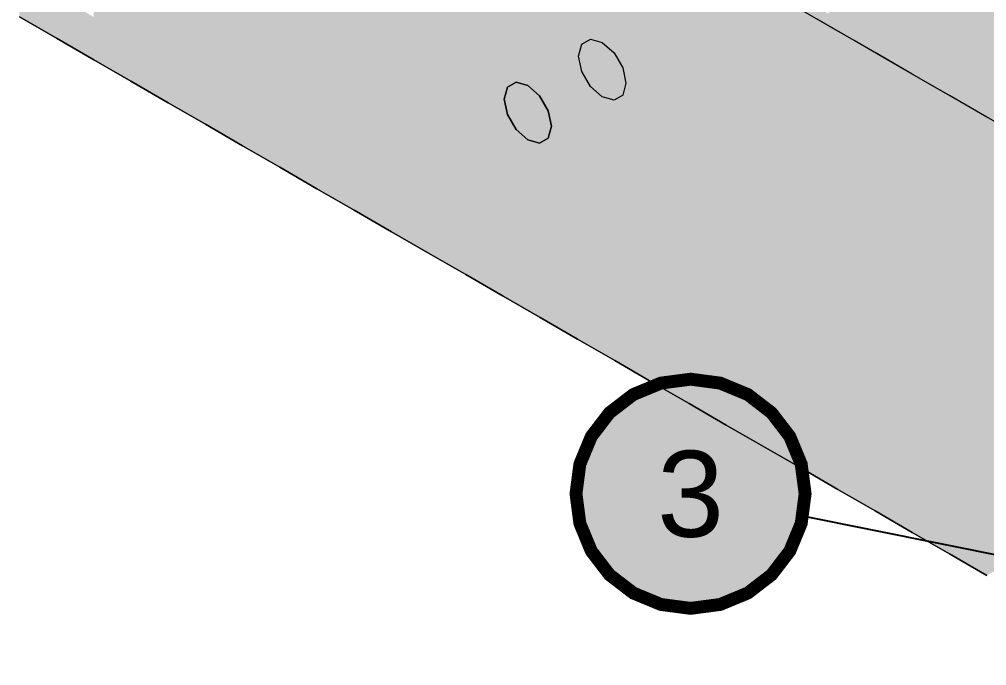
# Model space of a CAD drawing. Header units: metres. Extents: x 0 to 8.41, y 0 to 5.94.
# Drawn here: x 1.8398 to 2.1775, y 2.173 to 2.3986 of the extents above; entities that cross this region are included whole.
import ezdxf
from ezdxf.enums import TextEntityAlignment as Align

# ---------------------------------------------------------------- set-up
doc = ezdxf.new("R2010")
doc.units = ezdxf.units.M
doc.header["$LTSCALE"] = 0.25
doc.layers.add('ISO-3D', color=7, linetype='CONTINUOUS', lineweight=13)
doc.layers.add('ISO-3D-ARISTAS', color=250, linetype='CONTINUOUS', lineweight=13)
doc.layers.add('LLAMADAS-NUM', color=30, linetype='CONTINUOUS', lineweight=25, true_color=0xc05014)
doc.styles.get("Standard").update_dxf_attribs({"font": 'arial.ttf'})

msp = doc.modelspace()

# ---------------------------------------------------------------- linework, layer by layer
at = {"layer": 'ISO-3D', "true_color": 0x825336}
for points in [[(1.8831, 2.43998), (1.88722, 2.44364), (1.96585, 2.3922), (1.96997, 2.39586)], [(1.89134, 2.42824), (1.88722, 2.42459), (1.9741, 2.38047), (1.96997, 2.37681)], [(1.96585, 2.3922), (1.96997, 2.39586), (2.0486, 2.34442), (2.05273, 2.34808)], [(1.9741, 2.38047), (1.96997, 2.37681), (2.05685, 2.33269), (2.05273, 2.32903)], [(2.0486, 2.34442), (2.05273, 2.34808), (2.13136, 2.29665), (2.13548, 2.3003)], [(2.05685, 2.33269), (2.05273, 2.32903), (2.13961, 2.28491), (2.13548, 2.28125)], [(2.13136, 2.29665), (2.13548, 2.3003), (2.21411, 2.24887), (2.21823, 2.25253)], [(2.13961, 2.28491), (2.13548, 2.28125), (2.22236, 2.23713), (2.21823, 2.23348)]]:
    msp.add_solid(points, dxfattribs=at)
at = {"layer": 'ISO-3D', "true_color": 0x724830}
for points in [[(1.88722, 2.44364), (1.89134, 2.44474), (1.96997, 2.39586), (1.9741, 2.39696)], [(1.88722, 2.42459), (1.8831, 2.42348), (1.96997, 2.37681), (1.96585, 2.3757)], [(1.96997, 2.39586), (1.9741, 2.39696), (2.05273, 2.34808), (2.05685, 2.34919)], [(1.96997, 2.37681), (1.96585, 2.3757), (2.05273, 2.32903), (2.0486, 2.32793)], [(2.05273, 2.34808), (2.05685, 2.34919), (2.13548, 2.3003), (2.13961, 2.30141)], [(2.05273, 2.32903), (2.0486, 2.32793), (2.13548, 2.28125), (2.13136, 2.28015)], [(2.13548, 2.3003), (2.13961, 2.30141), (2.21823, 2.25253), (2.22236, 2.25363)], [(2.13548, 2.28125), (2.13136, 2.28015), (2.21823, 2.23348), (2.21411, 2.23237)]]:
    msp.add_solid(points, dxfattribs=at)
at = {"layer": 'ISO-3D', "true_color": 0x503321}
for points in [[(1.89134, 2.44474), (1.89436, 2.443), (1.9741, 2.39696), (1.97712, 2.39522)], [(1.9741, 2.39696), (1.97712, 2.39522), (2.05685, 2.34919), (2.05987, 2.34744)], [(2.05685, 2.34919), (2.05987, 2.34744), (2.13961, 2.30141), (2.14262, 2.29966)], [(2.13961, 2.30141), (2.14262, 2.29966), (2.22236, 2.25363), (2.22538, 2.25189)]]:
    msp.add_solid(points, dxfattribs=at)
at = {"layer": 'ISO-3D', "true_color": 0x633f29}
for points in [[(1.89436, 2.443), (1.89547, 2.43887), (1.97712, 2.39522), (1.97822, 2.3911)], [(1.88008, 2.42522), (1.87897, 2.42935), (1.96283, 2.37745), (1.96173, 2.38157)], [(1.97712, 2.39522), (1.97822, 2.3911), (2.05987, 2.34744), (2.06098, 2.34332)], [(1.96283, 2.37745), (1.96173, 2.38157), (2.04558, 2.32967), (2.04448, 2.33379)], [(2.05987, 2.34744), (2.06098, 2.34332), (2.14262, 2.29966), (2.14373, 2.29554)], [(2.04558, 2.32967), (2.04448, 2.33379), (2.12834, 2.28189), (2.12723, 2.28602)], [(2.14262, 2.29966), (2.14373, 2.29554), (2.22538, 2.25189), (2.22648, 2.24776)], [(2.12834, 2.28189), (2.12723, 2.28602), (2.21109, 2.23411), (2.20999, 2.23824)]]:
    msp.add_solid(points, dxfattribs=at)
at = {"layer": 'ISO-3D', "true_color": 0x855538}
for points in [[(1.88008, 2.43475), (1.8831, 2.43998), (1.96283, 2.38697), (1.96585, 2.3922)], [(1.89436, 2.43347), (1.89134, 2.42824), (1.97712, 2.3857), (1.9741, 2.38047)], [(1.96283, 2.38697), (1.96585, 2.3922), (2.04558, 2.33919), (2.0486, 2.34442)], [(1.97712, 2.3857), (1.9741, 2.38047), (2.05987, 2.33792), (2.05685, 2.33269)], [(2.04558, 2.33919), (2.0486, 2.34442), (2.12834, 2.29142), (2.13136, 2.29665)], [(2.05987, 2.33792), (2.05685, 2.33269), (2.14262, 2.29014), (2.13961, 2.28491)], [(2.12834, 2.29142), (2.13136, 2.29665), (2.21109, 2.24364), (2.21411, 2.24887)], [(2.14262, 2.29014), (2.13961, 2.28491), (2.22538, 2.24236), (2.22236, 2.23713)]]:
    msp.add_solid(points, dxfattribs=at)
at = {"layer": 'ISO-3D', "true_color": 0x7a4d33}
for points in [[(1.89547, 2.43887), (1.89436, 2.43347), (1.97822, 2.3911), (1.97712, 2.3857)], [(1.87897, 2.42935), (1.88008, 2.43475), (1.96173, 2.38157), (1.96283, 2.38697)], [(1.97822, 2.3911), (1.97712, 2.3857), (2.06098, 2.34332), (2.05987, 2.33792)], [(1.96173, 2.38157), (1.96283, 2.38697), (2.04448, 2.33379), (2.04558, 2.33919)], [(2.06098, 2.34332), (2.05987, 2.33792), (2.14373, 2.29554), (2.14262, 2.29014)], [(2.04448, 2.33379), (2.04558, 2.33919), (2.12723, 2.28602), (2.12834, 2.29142)], [(2.14373, 2.29554), (2.14262, 2.29014), (2.22648, 2.24776), (2.22538, 2.24236)], [(2.12723, 2.28602), (2.12834, 2.29142), (2.20999, 2.23824), (2.21109, 2.24364)]]:
    msp.add_solid(points, dxfattribs=at)
at = {"layer": 'ISO-3D', "true_color": 0x583825}
for points in [[(1.8831, 2.42348), (1.88008, 2.42522), (1.96585, 2.3757), (1.96283, 2.37745)], [(2.03505, 2.38581), (2.03615, 2.38994), (2.00907, 2.37081), (2.01017, 2.37494)], [(1.96585, 2.3757), (1.96283, 2.37745), (2.0486, 2.32793), (2.04558, 2.32967)], [(2.05155, 2.37629), (2.05044, 2.37216), (2.02557, 2.36129), (2.02446, 2.35716)], [(2.0486, 2.32793), (2.04558, 2.32967), (2.13136, 2.28015), (2.12834, 2.28189)], [(2.13136, 2.28015), (2.12834, 2.28189), (2.21411, 2.23237), (2.21109, 2.23411)]]:
    msp.add_solid(points, dxfattribs=at)
at = {"layer": 'ISO-3D', "true_color": 0xafa288}
for points in [[(1.87875, 2.40557), (1.89174, 2.39807), (1.87875, 2.41986), (1.89174, 2.41236)], [(1.90473, 2.40486), (1.91772, 2.39736), (1.90473, 2.41914), (1.91772, 2.41164)], [(1.93071, 2.40414), (1.9437, 2.39664), (1.93071, 2.41843), (1.9437, 2.41093)], [(1.95669, 2.40343), (1.96969, 2.39593), (1.95669, 2.41771), (1.96969, 2.41021)], [(1.98268, 2.40271), (1.99567, 2.39521), (1.98268, 2.417), (1.99567, 2.4095)], [(2.00866, 2.402), (2.02165, 2.3945), (2.00866, 2.417), (2.02165, 2.4095)], [(2.03464, 2.402), (2.04763, 2.3945), (2.03464, 2.417), (2.04763, 2.4095)], [(2.06062, 2.402), (2.07361, 2.3945), (2.06062, 2.417), (2.07361, 2.4095)], [(2.0866, 2.402), (2.09959, 2.3945), (2.0866, 2.417), (2.09959, 2.4095)], [(1.83978, 2.3995), (1.85277, 2.392), (1.83978, 2.41379), (1.85277, 2.40629)], [(1.86576, 2.39879), (1.87875, 2.39129), (1.86576, 2.41307), (1.87875, 2.40557)], [(1.89174, 2.39807), (1.90473, 2.39057), (1.89174, 2.41236), (1.90473, 2.40486)], [(1.91772, 2.39736), (1.93071, 2.38986), (1.91772, 2.41164), (1.93071, 2.40414)], [(1.9437, 2.39664), (1.95669, 2.38914), (1.9437, 2.41093), (1.95669, 2.40343)], [(1.96969, 2.39593), (1.98268, 2.38843), (1.96969, 2.41021), (1.98268, 2.40271)], [(1.99567, 2.39521), (2.00866, 2.38771), (1.99567, 2.4095), (2.00866, 2.402)], [(2.02165, 2.3945), (2.03464, 2.387), (2.02165, 2.4095), (2.03464, 2.402)], [(2.04763, 2.3945), (2.06062, 2.387), (2.04763, 2.4095), (2.06062, 2.402)], [(2.07361, 2.3945), (2.0866, 2.387), (2.07361, 2.4095), (2.0866, 2.402)], [(2.09959, 2.3945), (2.11258, 2.387), (2.09959, 2.4095), (2.11258, 2.402)], [(1.85277, 2.392), (1.86576, 2.3845), (1.85277, 2.40629), (1.86576, 2.39879)], [(1.87875, 2.39129), (1.89174, 2.38379), (1.87875, 2.40557), (1.89174, 2.39807)], [(1.90473, 2.39057), (1.91772, 2.38307), (1.90473, 2.40486), (1.91772, 2.39736)], [(1.93071, 2.38986), (1.9437, 2.38236), (1.93071, 2.40414), (1.9437, 2.39664)], [(1.95669, 2.38914), (1.96969, 2.38164), (1.95669, 2.40343), (1.96969, 2.39593)], [(1.98268, 2.38843), (1.99567, 2.38093), (1.98268, 2.40271), (1.99567, 2.39521)], [(2.00866, 2.38771), (2.02165, 2.38021), (2.00866, 2.402), (2.02165, 2.3945)], [(2.03464, 2.387), (2.04763, 2.3795), (2.03464, 2.402), (2.04763, 2.3945)], [(2.06062, 2.387), (2.07361, 2.3795), (2.06062, 2.402), (2.07361, 2.3945)], [(2.0866, 2.387), (2.09959, 2.3795), (2.0866, 2.402), (2.09959, 2.3945)], [(2.11258, 2.387), (2.12557, 2.3795), (2.11258, 2.402), (2.12557, 2.3945)], [(1.86576, 2.3845), (1.87875, 2.377), (1.86576, 2.39879), (1.87875, 2.39129)], [(1.89174, 2.38379), (1.90473, 2.37629), (1.89174, 2.39807), (1.90473, 2.39057)], [(1.91772, 2.38307), (1.93071, 2.37557), (1.91772, 2.39736), (1.93071, 2.38986)], [(1.9437, 2.38236), (1.95669, 2.37486), (1.9437, 2.39664), (1.95669, 2.38914)], [(1.96969, 2.38164), (1.98268, 2.37414), (1.96969, 2.39593), (1.98268, 2.38843)], [(1.99567, 2.38093), (2.00866, 2.37343), (1.99567, 2.39521), (2.00866, 2.38771)], [(2.02165, 2.38021), (2.03464, 2.37271), (2.02165, 2.3945), (2.03464, 2.387)], [(2.04763, 2.3795), (2.06062, 2.372), (2.04763, 2.3945), (2.06062, 2.387)], [(2.07361, 2.3795), (2.0866, 2.372), (2.07361, 2.3945), (2.0866, 2.387)], [(2.09959, 2.3795), (2.11258, 2.372), (2.09959, 2.3945), (2.11258, 2.387)], [(2.12557, 2.3795), (2.13856, 2.372), (2.12557, 2.3945), (2.13856, 2.387)], [(1.87875, 2.377), (1.89174, 2.3695), (1.87875, 2.39129), (1.89174, 2.38379)], [(1.90473, 2.37629), (1.91772, 2.36879), (1.90473, 2.39057), (1.91772, 2.38307)], [(1.93071, 2.37557), (1.9437, 2.36807), (1.93071, 2.38986), (1.9437, 2.38236)], [(1.95669, 2.37486), (1.96969, 2.36736), (1.95669, 2.38914), (1.96969, 2.38164)], [(1.98268, 2.37414), (1.99567, 2.36664), (1.98268, 2.38843), (1.99567, 2.38093)], [(2.00866, 2.37343), (2.02165, 2.36593), (2.00866, 2.38771), (2.02165, 2.38021)], [(2.03464, 2.37271), (2.04763, 2.36521), (2.03464, 2.387), (2.04763, 2.3795)], [(2.06062, 2.372), (2.07361, 2.3645), (2.06062, 2.387), (2.07361, 2.3795)], [(2.0866, 2.372), (2.09959, 2.3645), (2.0866, 2.387), (2.09959, 2.3795)], [(2.11258, 2.372), (2.12557, 2.3645), (2.11258, 2.387), (2.12557, 2.3795)], [(2.13856, 2.372), (2.15155, 2.3645), (2.13856, 2.387), (2.15155, 2.3795)], [(1.89174, 2.3695), (1.90473, 2.362), (1.89174, 2.38379), (1.90473, 2.37629)], [(1.91772, 2.36879), (1.93071, 2.36129), (1.91772, 2.38307), (1.93071, 2.37557)], [(1.9437, 2.36807), (1.95669, 2.36057), (1.9437, 2.38236), (1.95669, 2.37486)], [(1.96969, 2.36736), (1.98268, 2.35986), (1.96969, 2.38164), (1.98268, 2.37414)], [(1.99567, 2.36664), (2.00866, 2.35914), (1.99567, 2.38093), (2.00866, 2.37343)], [(2.02165, 2.36593), (2.03464, 2.35843), (2.02165, 2.38021), (2.03464, 2.37271)], [(2.04763, 2.36521), (2.06062, 2.35771), (2.04763, 2.3795), (2.06062, 2.372)], [(2.07361, 2.3645), (2.0866, 2.357), (2.07361, 2.3795), (2.0866, 2.372)], [(2.09959, 2.3645), (2.11258, 2.357), (2.09959, 2.3795), (2.11258, 2.372)], [(2.12557, 2.3645), (2.13856, 2.357), (2.12557, 2.3795), (2.13856, 2.372)], [(2.15155, 2.3645), (2.16454, 2.357), (2.15155, 2.3795), (2.16454, 2.372)], [(1.90473, 2.362), (1.91772, 2.3545), (1.90473, 2.37629), (1.91772, 2.36879)], [(1.93071, 2.36129), (1.9437, 2.35379), (1.93071, 2.37557), (1.9437, 2.36807)], [(1.95669, 2.36057), (1.96969, 2.35307), (1.95669, 2.37486), (1.96969, 2.36736)], [(1.98268, 2.35986), (1.99567, 2.35236), (1.98268, 2.37414), (1.99567, 2.36664)], [(2.00866, 2.35914), (2.02165, 2.35164), (2.00866, 2.37343), (2.02165, 2.36593)], [(2.03464, 2.35843), (2.04763, 2.35093), (2.03464, 2.37271), (2.04763, 2.36521)], [(2.06062, 2.35771), (2.07361, 2.35021), (2.06062, 2.372), (2.07361, 2.3645)], [(2.0866, 2.357), (2.09959, 2.3495), (2.0866, 2.372), (2.09959, 2.3645)], [(2.11258, 2.357), (2.12557, 2.3495), (2.11258, 2.372), (2.12557, 2.3645)], [(2.13856, 2.357), (2.15155, 2.3495), (2.13856, 2.372), (2.15155, 2.3645)], [(2.16454, 2.357), (2.17753, 2.3495), (2.16454, 2.372), (2.17753, 2.3645)], [(1.91772, 2.3545), (1.93071, 2.347), (1.91772, 2.36879), (1.93071, 2.36129)], [(1.9437, 2.35379), (1.95669, 2.34629), (1.9437, 2.36807), (1.95669, 2.36057)], [(1.96969, 2.35307), (1.98268, 2.34557), (1.96969, 2.36736), (1.98268, 2.35986)], [(1.99567, 2.35236), (2.00866, 2.34486), (1.99567, 2.36664), (2.00866, 2.35914)], [(2.02165, 2.35164), (2.03464, 2.34414), (2.02165, 2.36593), (2.03464, 2.35843)], [(2.04763, 2.35093), (2.06062, 2.34343), (2.04763, 2.36521), (2.06062, 2.35771)], [(2.07361, 2.35021), (2.0866, 2.34271), (2.07361, 2.3645), (2.0866, 2.357)], [(2.09959, 2.3495), (2.11258, 2.342), (2.09959, 2.3645), (2.11258, 2.357)], [(2.12557, 2.3495), (2.13856, 2.342), (2.12557, 2.3645), (2.13856, 2.357)], [(2.15155, 2.3495), (2.16454, 2.342), (2.15155, 2.3645), (2.16454, 2.357)], [(1.93071, 2.347), (1.9437, 2.3395), (1.93071, 2.36129), (1.9437, 2.35379)], [(1.95669, 2.34629), (1.96969, 2.33879), (1.95669, 2.36057), (1.96969, 2.35307)], [(1.98268, 2.34557), (1.99567, 2.33807), (1.98268, 2.35986), (1.99567, 2.35236)], [(2.00866, 2.34486), (2.02165, 2.33736), (2.00866, 2.35914), (2.02165, 2.35164)], [(2.03464, 2.34414), (2.04763, 2.33664), (2.03464, 2.35843), (2.04763, 2.35093)], [(2.06062, 2.34343), (2.07361, 2.33593), (2.06062, 2.35771), (2.07361, 2.35021)], [(2.0866, 2.34271), (2.09959, 2.33521), (2.0866, 2.357), (2.09959, 2.3495)], [(2.11258, 2.342), (2.12557, 2.3345), (2.11258, 2.357), (2.12557, 2.3495)], [(2.13856, 2.342), (2.15155, 2.3345), (2.13856, 2.357), (2.15155, 2.3495)], [(2.16454, 2.342), (2.17753, 2.3345), (2.16454, 2.357), (2.17753, 2.3495)], [(1.9437, 2.3395), (1.95669, 2.332), (1.9437, 2.35379), (1.95669, 2.34629)], [(1.96969, 2.33879), (1.98268, 2.33129), (1.96969, 2.35307), (1.98268, 2.34557)], [(1.99567, 2.33807), (2.00866, 2.33057), (1.99567, 2.35236), (2.00866, 2.34486)], [(2.02165, 2.33736), (2.03464, 2.32986), (2.02165, 2.35164), (2.03464, 2.34414)], [(2.04763, 2.33664), (2.06062, 2.32914), (2.04763, 2.35093), (2.06062, 2.34343)], [(2.07361, 2.33593), (2.0866, 2.32843), (2.07361, 2.35021), (2.0866, 2.34271)], [(2.09959, 2.33521), (2.11258, 2.32771), (2.09959, 2.3495), (2.11258, 2.342)], [(2.12557, 2.3345), (2.13856, 2.327), (2.12557, 2.3495), (2.13856, 2.342)], [(2.15155, 2.3345), (2.16454, 2.327), (2.15155, 2.3495), (2.16454, 2.342)], [(1.95669, 2.332), (1.96969, 2.3245), (1.95669, 2.34629), (1.96969, 2.33879)], [(1.98268, 2.33129), (1.99567, 2.32379), (1.98268, 2.34557), (1.99567, 2.33807)], [(2.00866, 2.33057), (2.02165, 2.32307), (2.00866, 2.34486), (2.02165, 2.33736)], [(2.03464, 2.32986), (2.04763, 2.32236), (2.03464, 2.34414), (2.04763, 2.33664)], [(2.06062, 2.32914), (2.07361, 2.32164), (2.06062, 2.34343), (2.07361, 2.33593)], [(2.0866, 2.32843), (2.09959, 2.32093), (2.0866, 2.34271), (2.09959, 2.33521)], [(2.11258, 2.32771), (2.12557, 2.32021), (2.11258, 2.342), (2.12557, 2.3345)], [(2.13856, 2.327), (2.15155, 2.3195), (2.13856, 2.342), (2.15155, 2.3345)], [(2.16454, 2.327), (2.17753, 2.3195), (2.16454, 2.342), (2.17753, 2.3345)], [(1.96969, 2.3245), (1.98268, 2.317), (1.96969, 2.33879), (1.98268, 2.33129)], [(1.99567, 2.32379), (2.00866, 2.31629), (1.99567, 2.33807), (2.00866, 2.33057)], [(2.02165, 2.32307), (2.03464, 2.31557), (2.02165, 2.33736), (2.03464, 2.32986)], [(2.04763, 2.32236), (2.06062, 2.31486), (2.04763, 2.33664), (2.06062, 2.32914)], [(2.07361, 2.32164), (2.0866, 2.31414), (2.07361, 2.33593), (2.0866, 2.32843)], [(2.09959, 2.32093), (2.11258, 2.31343), (2.09959, 2.33521), (2.11258, 2.32771)], [(2.12557, 2.32021), (2.13856, 2.31271), (2.12557, 2.3345), (2.13856, 2.327)], [(2.15155, 2.3195), (2.16454, 2.312), (2.15155, 2.3345), (2.16454, 2.327)], [(1.98268, 2.317), (1.99567, 2.3095), (1.98268, 2.33129), (1.99567, 2.32379)], [(2.00866, 2.31629), (2.02165, 2.30879), (2.00866, 2.33057), (2.02165, 2.32307)], [(2.03464, 2.31557), (2.04763, 2.30807), (2.03464, 2.32986), (2.04763, 2.32236)], [(2.06062, 2.31486), (2.07361, 2.30736), (2.06062, 2.32914), (2.07361, 2.32164)], [(2.0866, 2.31414), (2.09959, 2.30664), (2.0866, 2.32843), (2.09959, 2.32093)], [(2.11258, 2.31343), (2.12557, 2.30593), (2.11258, 2.32771), (2.12557, 2.32021)], [(2.13856, 2.31271), (2.15155, 2.30521), (2.13856, 2.327), (2.15155, 2.3195)], [(2.16454, 2.312), (2.17753, 2.3045), (2.16454, 2.327), (2.17753, 2.3195)], [(1.99567, 2.3095), (2.00866, 2.302), (1.99567, 2.32379), (2.00866, 2.31629)], [(2.02165, 2.30879), (2.03464, 2.30129), (2.02165, 2.32307), (2.03464, 2.31557)], [(2.04763, 2.30807), (2.06062, 2.30057), (2.04763, 2.32236), (2.06062, 2.31486)], [(2.07361, 2.30736), (2.0866, 2.29986), (2.07361, 2.32164), (2.0866, 2.31414)], [(2.09959, 2.30664), (2.11258, 2.29914), (2.09959, 2.32093), (2.11258, 2.31343)], [(2.12557, 2.30593), (2.13856, 2.29843), (2.12557, 2.32021), (2.13856, 2.31271)], [(2.15155, 2.30521), (2.16454, 2.29771), (2.15155, 2.3195), (2.16454, 2.312)], [(2.00866, 2.302), (2.02165, 2.2945), (2.00866, 2.31629), (2.02165, 2.30879)], [(2.03464, 2.30129), (2.04763, 2.29379), (2.03464, 2.31557), (2.04763, 2.30807)], [(2.06062, 2.30057), (2.07361, 2.29307), (2.06062, 2.31486), (2.07361, 2.30736)], [(2.0866, 2.29986), (2.09959, 2.29236), (2.0866, 2.31414), (2.09959, 2.30664)], [(2.11258, 2.29914), (2.12557, 2.29164), (2.11258, 2.31343), (2.12557, 2.30593)], [(2.13856, 2.29843), (2.15155, 2.29093), (2.13856, 2.31271), (2.15155, 2.30521)], [(2.16454, 2.29771), (2.17753, 2.29021), (2.16454, 2.312), (2.17753, 2.3045)], [(2.02165, 2.2945), (2.03464, 2.287), (2.02165, 2.30879), (2.03464, 2.30129)], [(2.04763, 2.29379), (2.06062, 2.28629), (2.04763, 2.30807), (2.06062, 2.30057)], [(2.07361, 2.29307), (2.0866, 2.28557), (2.07361, 2.30736), (2.0866, 2.29986)], [(2.09959, 2.29236), (2.11258, 2.28486), (2.09959, 2.30664), (2.11258, 2.29914)], [(2.12557, 2.29164), (2.13856, 2.28414), (2.12557, 2.30593), (2.13856, 2.29843)], [(2.15155, 2.29093), (2.16454, 2.28343), (2.15155, 2.30521), (2.16454, 2.29771)], [(2.03464, 2.287), (2.04763, 2.2795), (2.03464, 2.30129), (2.04763, 2.29379)], [(2.06062, 2.28629), (2.07361, 2.27879), (2.06062, 2.30057), (2.07361, 2.29307)], [(2.0866, 2.28557), (2.09959, 2.27807), (2.0866, 2.29986), (2.09959, 2.29236)], [(2.11258, 2.28486), (2.12557, 2.27736), (2.11258, 2.29914), (2.12557, 2.29164)], [(2.13856, 2.28414), (2.15155, 2.27664), (2.13856, 2.29843), (2.15155, 2.29093)], [(2.16454, 2.28343), (2.17753, 2.27593), (2.16454, 2.29771), (2.17753, 2.29021)], [(2.04763, 2.2795), (2.06062, 2.272), (2.04763, 2.29379), (2.06062, 2.28629)], [(2.07361, 2.27879), (2.0866, 2.27129), (2.07361, 2.29307), (2.0866, 2.28557)], [(2.09959, 2.27807), (2.11258, 2.27057), (2.09959, 2.29236), (2.11258, 2.28486)], [(2.12557, 2.27736), (2.13856, 2.26986), (2.12557, 2.29164), (2.13856, 2.28414)], [(2.15155, 2.27664), (2.16454, 2.26914), (2.15155, 2.29093), (2.16454, 2.28343)], [(2.06062, 2.272), (2.07361, 2.2645), (2.06062, 2.28629), (2.07361, 2.27879)], [(2.0866, 2.27129), (2.09959, 2.26379), (2.0866, 2.28557), (2.09959, 2.27807)], [(2.11258, 2.27057), (2.12557, 2.26307), (2.11258, 2.28486), (2.12557, 2.27736)], [(2.13856, 2.26986), (2.15155, 2.26236), (2.13856, 2.28414), (2.15155, 2.27664)], [(2.16454, 2.26914), (2.17753, 2.26164), (2.16454, 2.28343), (2.17753, 2.27593)], [(2.07361, 2.2645), (2.0866, 2.257), (2.07361, 2.27879), (2.0866, 2.27129)], [(2.09959, 2.26379), (2.11258, 2.25629), (2.09959, 2.27807), (2.11258, 2.27057)], [(2.12557, 2.26307), (2.13856, 2.25557), (2.12557, 2.27736), (2.13856, 2.26986)], [(2.15155, 2.26236), (2.16454, 2.25486), (2.15155, 2.27664), (2.16454, 2.26914)], [(2.0866, 2.257), (2.09959, 2.2495), (2.0866, 2.27129), (2.09959, 2.26379)], [(2.11258, 2.25629), (2.12557, 2.24879), (2.11258, 2.27057), (2.12557, 2.26307)], [(2.13856, 2.25557), (2.15155, 2.24807), (2.13856, 2.26986), (2.15155, 2.26236)], [(2.16454, 2.25486), (2.17753, 2.24736), (2.16454, 2.26914), (2.17753, 2.26164)], [(2.09959, 2.2495), (2.11258, 2.242), (2.09959, 2.26379), (2.11258, 2.25629)], [(2.12557, 2.24879), (2.13856, 2.24129), (2.12557, 2.26307), (2.13856, 2.25557)], [(2.15155, 2.24807), (2.16454, 2.24057), (2.15155, 2.26236), (2.16454, 2.25486)], [(2.11258, 2.242), (2.12557, 2.2345), (2.11258, 2.25629), (2.12557, 2.24879)], [(2.13856, 2.24129), (2.15155, 2.23379), (2.13856, 2.25557), (2.15155, 2.24807)], [(2.16454, 2.24057), (2.17753, 2.23307), (2.16454, 2.25486), (2.17753, 2.24736)], [(2.12557, 2.2345), (2.13856, 2.227), (2.12557, 2.24879), (2.13856, 2.24129)], [(2.15155, 2.23379), (2.16454, 2.22629), (2.15155, 2.24807), (2.16454, 2.24057)], [(2.13856, 2.227), (2.15155, 2.2195), (2.13856, 2.24129), (2.15155, 2.23379)], [(2.16454, 2.22629), (2.17753, 2.21879), (2.16454, 2.24057), (2.17753, 2.23307)], [(2.15155, 2.2195), (2.16454, 2.212), (2.15155, 2.23379), (2.16454, 2.22629)], [(2.16454, 2.212), (2.17753, 2.2045), (2.16454, 2.22629), (2.17753, 2.21879)]]:
    msp.add_solid(points, dxfattribs=at)
at = {"layer": 'ISO-3D', "true_color": 0x9e9c96}
for points in [[(2.14376, 2.41333), (2.15662, 2.40591), (2.13105, 2.406), (2.14391, 2.39858)], [(2.16932, 2.41324), (2.18218, 2.40582), (2.15662, 2.40591), (2.16947, 2.39848)], [(1.85271, 2.40696), (1.8657, 2.39946), (1.83978, 2.3995), (1.85277, 2.392)], [(1.87863, 2.40693), (1.89162, 2.39943), (1.8657, 2.39946), (1.87869, 2.39196)], [(1.90454, 2.40689), (1.91753, 2.39939), (1.89162, 2.39943), (1.90461, 2.39193)], [(1.93046, 2.40685), (1.94345, 2.39935), (1.91753, 2.39939), (1.93052, 2.39189)], [(1.95638, 2.40682), (1.96937, 2.39932), (1.94345, 2.39935), (1.95644, 2.39185)], [(1.9823, 2.40678), (1.99529, 2.39928), (1.96937, 2.39932), (1.98236, 2.39182)], [(2.00821, 2.40674), (2.0212, 2.39924), (1.99529, 2.39928), (2.00828, 2.39178)], [(2.03413, 2.40671), (2.04712, 2.39921), (2.0212, 2.39924), (2.03419, 2.39174)], [(2.06005, 2.40667), (2.07304, 2.39917), (2.04712, 2.39921), (2.06011, 2.39171)], [(2.08597, 2.40663), (2.09896, 2.39913), (2.07304, 2.39917), (2.08603, 2.39167)], [(2.11188, 2.4066), (2.12487, 2.3991), (2.09896, 2.39913), (2.11195, 2.39163)], [(2.13105, 2.406), (2.14391, 2.39858), (2.11835, 2.39867), (2.13121, 2.39124)], [(2.1378, 2.40656), (2.15079, 2.39906), (2.12487, 2.3991), (2.13786, 2.3916)], [(2.15662, 2.40591), (2.16947, 2.39848), (2.14391, 2.39858), (2.15677, 2.39115)], [(2.16372, 2.40652), (2.17671, 2.39902), (2.15079, 2.39906), (2.16378, 2.39156)], [(2.18218, 2.40582), (2.19504, 2.39839), (2.16947, 2.39848), (2.18233, 2.39106)], [(2.18963, 2.40649), (2.20263, 2.39899), (2.17671, 2.39902), (2.1897, 2.39152)], [(1.8657, 2.39946), (1.87869, 2.39196), (1.85277, 2.392), (1.86576, 2.3845)], [(1.89162, 2.39943), (1.90461, 2.39193), (1.87869, 2.39196), (1.89168, 2.38446)], [(1.91753, 2.39939), (1.93052, 2.39189), (1.90461, 2.39193), (1.9176, 2.38443)], [(1.94345, 2.39935), (1.95644, 2.39185), (1.93052, 2.39189), (1.94351, 2.38439)], [(1.96937, 2.39932), (1.98236, 2.39182), (1.95644, 2.39185), (1.96943, 2.38435)], [(1.99529, 2.39928), (2.00828, 2.39178), (1.98236, 2.39182), (1.99535, 2.38432)], [(2.0212, 2.39924), (2.03419, 2.39174), (2.00828, 2.39178), (2.02127, 2.38428)], [(2.04712, 2.39921), (2.06011, 2.39171), (2.03419, 2.39174), (2.04718, 2.38424)], [(2.07304, 2.39917), (2.08603, 2.39167), (2.06011, 2.39171), (2.0731, 2.38421)], [(2.09896, 2.39913), (2.11195, 2.39163), (2.08603, 2.39167), (2.09902, 2.38417)], [(2.12487, 2.3991), (2.13786, 2.3916), (2.11195, 2.39163), (2.12494, 2.38413)], [(2.14391, 2.39858), (2.15677, 2.39115), (2.13121, 2.39124), (2.14407, 2.38382)], [(2.15079, 2.39906), (2.16378, 2.39156), (2.13786, 2.3916), (2.15085, 2.3841)], [(2.16947, 2.39848), (2.18233, 2.39106), (2.15677, 2.39115), (2.16963, 2.38373)], [(2.17671, 2.39902), (2.1897, 2.39152), (2.16378, 2.39156), (2.17677, 2.38406)], [(1.87869, 2.39196), (1.89168, 2.38446), (1.86576, 2.3845), (1.87875, 2.377)], [(1.90461, 2.39193), (1.9176, 2.38443), (1.89168, 2.38446), (1.90467, 2.37696)], [(1.93052, 2.39189), (1.94351, 2.38439), (1.9176, 2.38443), (1.93059, 2.37693)], [(1.95644, 2.39185), (1.96943, 2.38435), (1.94351, 2.38439), (1.9565, 2.37689)], [(1.98236, 2.39182), (1.99535, 2.38432), (1.96943, 2.38435), (1.98242, 2.37685)], [(2.00828, 2.39178), (2.02127, 2.38428), (1.99535, 2.38432), (2.00834, 2.37682)], [(2.03419, 2.39174), (2.04718, 2.38424), (2.02127, 2.38428), (2.03426, 2.37678)], [(2.06011, 2.39171), (2.0731, 2.38421), (2.04718, 2.38424), (2.06017, 2.37674)], [(2.08603, 2.39167), (2.09902, 2.38417), (2.0731, 2.38421), (2.08609, 2.37671)], [(2.11195, 2.39163), (2.12494, 2.38413), (2.09902, 2.38417), (2.11201, 2.37667)], [(2.13786, 2.3916), (2.15085, 2.3841), (2.12494, 2.38413), (2.13793, 2.37663)], [(2.15677, 2.39115), (2.16963, 2.38373), (2.14407, 2.38382), (2.15693, 2.37639)], [(2.16378, 2.39156), (2.17677, 2.38406), (2.15085, 2.3841), (2.16384, 2.3766)], [(2.18233, 2.39106), (2.19519, 2.38364), (2.16963, 2.38373), (2.18249, 2.3763)], [(2.1897, 2.39152), (2.20269, 2.38402), (2.17677, 2.38406), (2.18976, 2.37656)], [(1.89168, 2.38446), (1.90467, 2.37696), (1.87875, 2.377), (1.89174, 2.3695)], [(1.9176, 2.38443), (1.93059, 2.37693), (1.90467, 2.37696), (1.91766, 2.36946)], [(1.94351, 2.38439), (1.9565, 2.37689), (1.93059, 2.37693), (1.94358, 2.36943)], [(1.96943, 2.38435), (1.98242, 2.37685), (1.9565, 2.37689), (1.9695, 2.36939)], [(1.99535, 2.38432), (2.00834, 2.37682), (1.98242, 2.37685), (1.99541, 2.36935)], [(2.02127, 2.38428), (2.03426, 2.37678), (2.00834, 2.37682), (2.02133, 2.36932)], [(2.04718, 2.38424), (2.06017, 2.37674), (2.03426, 2.37678), (2.04725, 2.36928)], [(2.0731, 2.38421), (2.08609, 2.37671), (2.06017, 2.37674), (2.07316, 2.36924)], [(2.09902, 2.38417), (2.11201, 2.37667), (2.08609, 2.37671), (2.09908, 2.36921)], [(2.12494, 2.38413), (2.13793, 2.37663), (2.11201, 2.37667), (2.125, 2.36917)], [(2.15085, 2.3841), (2.16384, 2.3766), (2.13793, 2.37663), (2.15092, 2.36913)], [(2.16963, 2.38373), (2.18249, 2.3763), (2.15693, 2.37639), (2.16979, 2.36897)], [(2.17677, 2.38406), (2.18976, 2.37656), (2.16384, 2.3766), (2.17683, 2.3691)], [(1.90467, 2.37696), (1.91766, 2.36946), (1.89174, 2.3695), (1.90473, 2.362)], [(1.93059, 2.37693), (1.94358, 2.36943), (1.91766, 2.36946), (1.93065, 2.36196)], [(1.9565, 2.37689), (1.9695, 2.36939), (1.94358, 2.36943), (1.95657, 2.36193)], [(1.98242, 2.37685), (1.99541, 2.36935), (1.9695, 2.36939), (1.98249, 2.36189)], [(2.00834, 2.37682), (2.02133, 2.36932), (1.99541, 2.36935), (2.0084, 2.36185)], [(2.03426, 2.37678), (2.04725, 2.36928), (2.02133, 2.36932), (2.03432, 2.36182)], [(2.06017, 2.37674), (2.07316, 2.36924), (2.04725, 2.36928), (2.06024, 2.36178)], [(2.08609, 2.37671), (2.09908, 2.36921), (2.07316, 2.36924), (2.08616, 2.36174)], [(2.11201, 2.37667), (2.125, 2.36917), (2.09908, 2.36921), (2.11207, 2.36171)], [(2.13793, 2.37663), (2.15092, 2.36913), (2.125, 2.36917), (2.13799, 2.36167)], [(2.16384, 2.3766), (2.17683, 2.3691), (2.15092, 2.36913), (2.16391, 2.36163)], [(2.18249, 2.3763), (2.19535, 2.36888), (2.16979, 2.36897), (2.18265, 2.36155)], [(2.18976, 2.37656), (2.20275, 2.36906), (2.17683, 2.3691), (2.18982, 2.3616)], [(1.91766, 2.36946), (1.93065, 2.36196), (1.90473, 2.362), (1.91772, 2.3545)], [(1.94358, 2.36943), (1.95657, 2.36193), (1.93065, 2.36196), (1.94364, 2.35446)], [(1.9695, 2.36939), (1.98249, 2.36189), (1.95657, 2.36193), (1.96956, 2.35443)], [(1.99541, 2.36935), (2.0084, 2.36185), (1.98249, 2.36189), (1.99548, 2.35439)], [(2.02133, 2.36932), (2.03432, 2.36182), (2.0084, 2.36185), (2.02139, 2.35435)], [(2.04725, 2.36928), (2.06024, 2.36178), (2.03432, 2.36182), (2.04731, 2.35432)], [(2.07316, 2.36924), (2.08616, 2.36174), (2.06024, 2.36178), (2.07323, 2.35428)], [(2.09908, 2.36921), (2.11207, 2.36171), (2.08616, 2.36174), (2.09915, 2.35424)], [(2.125, 2.36917), (2.13799, 2.36167), (2.11207, 2.36171), (2.12506, 2.35421)], [(2.15092, 2.36913), (2.16391, 2.36163), (2.13799, 2.36167), (2.15098, 2.35417)], [(2.17683, 2.3691), (2.18982, 2.3616), (2.16391, 2.36163), (2.1769, 2.35413)], [(1.93065, 2.36196), (1.94364, 2.35446), (1.91772, 2.3545), (1.93071, 2.347)], [(1.95657, 2.36193), (1.96956, 2.35443), (1.94364, 2.35446), (1.95663, 2.34696)], [(1.98249, 2.36189), (1.99548, 2.35439), (1.96956, 2.35443), (1.98255, 2.34693)], [(2.0084, 2.36185), (2.02139, 2.35435), (1.99548, 2.35439), (2.00847, 2.34689)], [(2.03432, 2.36182), (2.04731, 2.35432), (2.02139, 2.35435), (2.03438, 2.34685)], [(2.06024, 2.36178), (2.07323, 2.35428), (2.04731, 2.35432), (2.0603, 2.34682)], [(2.08616, 2.36174), (2.09915, 2.35424), (2.07323, 2.35428), (2.08622, 2.34678)], [(2.11207, 2.36171), (2.12506, 2.35421), (2.09915, 2.35424), (2.11214, 2.34674)], [(2.13799, 2.36167), (2.15098, 2.35417), (2.12506, 2.35421), (2.13805, 2.34671)], [(2.16391, 2.36163), (2.1769, 2.35413), (2.15098, 2.35417), (2.16397, 2.34667)], [(2.18982, 2.3616), (2.20282, 2.3541), (2.1769, 2.35413), (2.18989, 2.34663)], [(1.94364, 2.35446), (1.95663, 2.34696), (1.93071, 2.347), (1.9437, 2.3395)], [(1.96956, 2.35443), (1.98255, 2.34693), (1.95663, 2.34696), (1.96962, 2.33946)], [(1.99548, 2.35439), (2.00847, 2.34689), (1.98255, 2.34693), (1.99554, 2.33943)], [(2.02139, 2.35435), (2.03438, 2.34685), (2.00847, 2.34689), (2.02146, 2.33939)], [(2.04731, 2.35432), (2.0603, 2.34682), (2.03438, 2.34685), (2.04737, 2.33935)], [(2.07323, 2.35428), (2.08622, 2.34678), (2.0603, 2.34682), (2.07329, 2.33932)], [(2.09915, 2.35424), (2.11214, 2.34674), (2.08622, 2.34678), (2.09921, 2.33928)], [(2.12506, 2.35421), (2.13805, 2.34671), (2.11214, 2.34674), (2.12513, 2.33924)], [(2.15098, 2.35417), (2.16397, 2.34667), (2.13805, 2.34671), (2.15104, 2.33921)], [(2.1769, 2.35413), (2.18989, 2.34663), (2.16397, 2.34667), (2.17696, 2.33917)], [(1.95663, 2.34696), (1.96962, 2.33946), (1.9437, 2.3395), (1.95669, 2.332)], [(1.98255, 2.34693), (1.99554, 2.33943), (1.96962, 2.33946), (1.98261, 2.33196)], [(2.00847, 2.34689), (2.02146, 2.33939), (1.99554, 2.33943), (2.00853, 2.33193)], [(2.03438, 2.34685), (2.04737, 2.33935), (2.02146, 2.33939), (2.03445, 2.33189)], [(2.0603, 2.34682), (2.07329, 2.33932), (2.04737, 2.33935), (2.06036, 2.33185)], [(2.08622, 2.34678), (2.09921, 2.33928), (2.07329, 2.33932), (2.08628, 2.33182)], [(2.11214, 2.34674), (2.12513, 2.33924), (2.09921, 2.33928), (2.1122, 2.33178)], [(2.13805, 2.34671), (2.15104, 2.33921), (2.12513, 2.33924), (2.13812, 2.33174)], [(2.16397, 2.34667), (2.17696, 2.33917), (2.15104, 2.33921), (2.16403, 2.33171)], [(2.18989, 2.34663), (2.20288, 2.33913), (2.17696, 2.33917), (2.18995, 2.33167)], [(1.96962, 2.33946), (1.98261, 2.33196), (1.95669, 2.332), (1.96969, 2.3245)], [(1.99554, 2.33943), (2.00853, 2.33193), (1.98261, 2.33196), (1.9956, 2.32446)], [(2.02146, 2.33939), (2.03445, 2.33189), (2.00853, 2.33193), (2.02152, 2.32443)], [(2.04737, 2.33935), (2.06036, 2.33185), (2.03445, 2.33189), (2.04744, 2.32439)], [(2.07329, 2.33932), (2.08628, 2.33182), (2.06036, 2.33185), (2.07335, 2.32435)], [(2.09921, 2.33928), (2.1122, 2.33178), (2.08628, 2.33182), (2.09927, 2.32432)], [(2.12513, 2.33924), (2.13812, 2.33174), (2.1122, 2.33178), (2.12519, 2.32428)], [(2.15104, 2.33921), (2.16403, 2.33171), (2.13812, 2.33174), (2.15111, 2.32424)], [(2.17696, 2.33917), (2.18995, 2.33167), (2.16403, 2.33171), (2.17702, 2.32421)], [(1.98261, 2.33196), (1.9956, 2.32446), (1.96969, 2.3245), (1.98268, 2.317)], [(2.00853, 2.33193), (2.02152, 2.32443), (1.9956, 2.32446), (2.00859, 2.31696)], [(2.03445, 2.33189), (2.04744, 2.32439), (2.02152, 2.32443), (2.03451, 2.31693)], [(2.06036, 2.33185), (2.07335, 2.32435), (2.04744, 2.32439), (2.06043, 2.31689)], [(2.08628, 2.33182), (2.09927, 2.32432), (2.07335, 2.32435), (2.08635, 2.31685)], [(2.1122, 2.33178), (2.12519, 2.32428), (2.09927, 2.32432), (2.11226, 2.31682)], [(2.13812, 2.33174), (2.15111, 2.32424), (2.12519, 2.32428), (2.13818, 2.31678)], [(2.16403, 2.33171), (2.17702, 2.32421), (2.15111, 2.32424), (2.1641, 2.31674)], [(2.18995, 2.33167), (2.20294, 2.32417), (2.17702, 2.32421), (2.19001, 2.31671)], [(1.9956, 2.32446), (2.00859, 2.31696), (1.98268, 2.317), (1.99567, 2.3095)], [(2.02152, 2.32443), (2.03451, 2.31693), (2.00859, 2.31696), (2.02158, 2.30946)], [(2.04744, 2.32439), (2.06043, 2.31689), (2.03451, 2.31693), (2.0475, 2.30943)], [(2.07335, 2.32435), (2.08635, 2.31685), (2.06043, 2.31689), (2.07342, 2.30939)], [(2.09927, 2.32432), (2.11226, 2.31682), (2.08635, 2.31685), (2.09934, 2.30935)], [(2.12519, 2.32428), (2.13818, 2.31678), (2.11226, 2.31682), (2.12525, 2.30932)], [(2.15111, 2.32424), (2.1641, 2.31674), (2.13818, 2.31678), (2.15117, 2.30928)], [(2.17702, 2.32421), (2.19001, 2.31671), (2.1641, 2.31674), (2.17709, 2.30924)], [(2.00859, 2.31696), (2.02158, 2.30946), (1.99567, 2.3095), (2.00866, 2.302)], [(2.03451, 2.31693), (2.0475, 2.30943), (2.02158, 2.30946), (2.03457, 2.30196)], [(2.06043, 2.31689), (2.07342, 2.30939), (2.0475, 2.30943), (2.06049, 2.30193)], [(2.08635, 2.31685), (2.09934, 2.30935), (2.07342, 2.30939), (2.08641, 2.30189)], [(2.11226, 2.31682), (2.12525, 2.30932), (2.09934, 2.30935), (2.11233, 2.30185)], [(2.13818, 2.31678), (2.15117, 2.30928), (2.12525, 2.30932), (2.13824, 2.30182)], [(2.1641, 2.31674), (2.17709, 2.30924), (2.15117, 2.30928), (2.16416, 2.30178)], [(2.19001, 2.31671), (2.20301, 2.30921), (2.17709, 2.30924), (2.19008, 2.30174)], [(2.02158, 2.30946), (2.03457, 2.30196), (2.00866, 2.302), (2.02165, 2.2945)], [(2.0475, 2.30943), (2.06049, 2.30193), (2.03457, 2.30196), (2.04756, 2.29446)], [(2.07342, 2.30939), (2.08641, 2.30189), (2.06049, 2.30193), (2.07348, 2.29443)], [(2.09934, 2.30935), (2.11233, 2.30185), (2.08641, 2.30189), (2.0994, 2.29439)], [(2.12525, 2.30932), (2.13824, 2.30182), (2.11233, 2.30185), (2.12532, 2.29435)], [(2.15117, 2.30928), (2.16416, 2.30178), (2.13824, 2.30182), (2.15123, 2.29432)], [(2.17709, 2.30924), (2.19008, 2.30174), (2.16416, 2.30178), (2.17715, 2.29428)], [(2.03457, 2.30196), (2.04756, 2.29446), (2.02165, 2.2945), (2.03464, 2.287)], [(2.06049, 2.30193), (2.07348, 2.29443), (2.04756, 2.29446), (2.06055, 2.28696)], [(2.08641, 2.30189), (2.0994, 2.29439), (2.07348, 2.29443), (2.08647, 2.28693)], [(2.11233, 2.30185), (2.12532, 2.29435), (2.0994, 2.29439), (2.11239, 2.28689)], [(2.13824, 2.30182), (2.15123, 2.29432), (2.12532, 2.29435), (2.13831, 2.28685)], [(2.16416, 2.30178), (2.17715, 2.29428), (2.15123, 2.29432), (2.16422, 2.28682)], [(2.19008, 2.30174), (2.20307, 2.29424), (2.17715, 2.29428), (2.19014, 2.28678)], [(2.04756, 2.29446), (2.06055, 2.28696), (2.03464, 2.287), (2.04763, 2.2795)], [(2.07348, 2.29443), (2.08647, 2.28693), (2.06055, 2.28696), (2.07355, 2.27946)], [(2.0994, 2.29439), (2.11239, 2.28689), (2.08647, 2.28693), (2.09946, 2.27943)], [(2.12532, 2.29435), (2.13831, 2.28685), (2.11239, 2.28689), (2.12538, 2.27939)], [(2.15123, 2.29432), (2.16422, 2.28682), (2.13831, 2.28685), (2.1513, 2.27935)], [(2.17715, 2.29428), (2.19014, 2.28678), (2.16422, 2.28682), (2.17721, 2.27932)], [(2.06055, 2.28696), (2.07355, 2.27946), (2.04763, 2.2795), (2.06062, 2.272)], [(2.08647, 2.28693), (2.09946, 2.27943), (2.07355, 2.27946), (2.08654, 2.27196)], [(2.11239, 2.28689), (2.12538, 2.27939), (2.09946, 2.27943), (2.11245, 2.27193)], [(2.13831, 2.28685), (2.1513, 2.27935), (2.12538, 2.27939), (2.13837, 2.27189)], [(2.16422, 2.28682), (2.17721, 2.27932), (2.1513, 2.27935), (2.16429, 2.27185)], [(2.19014, 2.28678), (2.20313, 2.27928), (2.17721, 2.27932), (2.1902, 2.27182)], [(2.07355, 2.27946), (2.08654, 2.27196), (2.06062, 2.272), (2.07361, 2.2645)], [(2.09946, 2.27943), (2.11245, 2.27193), (2.08654, 2.27196), (2.09953, 2.26446)], [(2.12538, 2.27939), (2.13837, 2.27189), (2.11245, 2.27193), (2.12544, 2.26443)], [(2.1513, 2.27935), (2.16429, 2.27185), (2.13837, 2.27189), (2.15136, 2.26439)], [(2.17721, 2.27932), (2.1902, 2.27182), (2.16429, 2.27185), (2.17728, 2.26435)], [(2.08654, 2.27196), (2.09953, 2.26446), (2.07361, 2.2645), (2.0866, 2.257)], [(2.11245, 2.27193), (2.12544, 2.26443), (2.09953, 2.26446), (2.11252, 2.25696)], [(2.13837, 2.27189), (2.15136, 2.26439), (2.12544, 2.26443), (2.13843, 2.25693)], [(2.16429, 2.27185), (2.17728, 2.26435), (2.15136, 2.26439), (2.16435, 2.25689)], [(2.1902, 2.27182), (2.2032, 2.26432), (2.17728, 2.26435), (2.19027, 2.25685)], [(2.09953, 2.26446), (2.11252, 2.25696), (2.0866, 2.257), (2.09959, 2.2495)], [(2.12544, 2.26443), (2.13843, 2.25693), (2.11252, 2.25696), (2.12551, 2.24946)], [(2.15136, 2.26439), (2.16435, 2.25689), (2.13843, 2.25693), (2.15142, 2.24943)], [(2.17728, 2.26435), (2.19027, 2.25685), (2.16435, 2.25689), (2.17734, 2.24939)], [(2.11252, 2.25696), (2.12551, 2.24946), (2.09959, 2.2495), (2.11258, 2.242)], [(2.13843, 2.25693), (2.15142, 2.24943), (2.12551, 2.24946), (2.1385, 2.24196)], [(2.16435, 2.25689), (2.17734, 2.24939), (2.15142, 2.24943), (2.16441, 2.24193)], [(2.19027, 2.25685), (2.20326, 2.24935), (2.17734, 2.24939), (2.19033, 2.24189)], [(2.12551, 2.24946), (2.1385, 2.24196), (2.11258, 2.242), (2.12557, 2.2345)], [(2.15142, 2.24943), (2.16441, 2.24193), (2.1385, 2.24196), (2.15149, 2.23446)], [(2.17734, 2.24939), (2.19033, 2.24189), (2.16441, 2.24193), (2.1774, 2.23443)], [(2.1385, 2.24196), (2.15149, 2.23446), (2.12557, 2.2345), (2.13856, 2.227)], [(2.16441, 2.24193), (2.1774, 2.23443), (2.15149, 2.23446), (2.16448, 2.22696)], [(2.19033, 2.24189), (2.20332, 2.23439), (2.1774, 2.23443), (2.1904, 2.22693)], [(2.15149, 2.23446), (2.16448, 2.22696), (2.13856, 2.227), (2.15155, 2.2195)], [(2.1774, 2.23443), (2.1904, 2.22693), (2.16448, 2.22696), (2.17747, 2.21946)], [(2.16448, 2.22696), (2.17747, 2.21946), (2.15155, 2.2195), (2.16454, 2.212)], [(2.1904, 2.22693), (2.20339, 2.21943), (2.17747, 2.21946), (2.19046, 2.21196)], [(2.17747, 2.21946), (2.19046, 2.21196), (2.16454, 2.212), (2.17753, 2.2045)]]:
    msp.add_solid(points, dxfattribs=at)
at = {"layer": 'ISO-3D', "true_color": 0x603d28}
for points in [[(2.03615, 2.38994), (2.03917, 2.39168), (2.01017, 2.37494), (2.01319, 2.37668)], [(2.05044, 2.37216), (2.04742, 2.37042), (2.02446, 2.35716), (2.02144, 2.35542)]]:
    msp.add_solid(points, dxfattribs=at)
at = {"layer": 'ISO-3D', "true_color": 0x754a31}
for points in [[(2.03917, 2.39168), (2.0433, 2.39058), (2.01319, 2.37668), (2.01732, 2.37558)], [(2.04742, 2.37042), (2.0433, 2.37153), (2.02144, 2.35542), (2.01732, 2.35653)]]:
    msp.add_solid(points, dxfattribs=at)
at = {"layer": 'ISO-3D', "true_color": 0x6f472f}
for points in [[(2.0433, 2.38105), (2.03615, 2.38994), (2.03917, 2.39168)], [(2.0433, 2.38105), (2.03917, 2.39168), (2.0433, 2.39058)], [(2.0433, 2.38105), (2.03505, 2.38581), (2.03615, 2.38994)], [(2.0433, 2.38105), (2.0433, 2.39058), (2.04742, 2.38692)], [(2.0433, 2.38105), (2.03615, 2.38041), (2.03505, 2.38581)], [(2.0433, 2.38105), (2.04742, 2.38692), (2.05044, 2.38169)], [(2.0433, 2.38105), (2.03917, 2.37518), (2.03615, 2.38041)], [(2.0433, 2.38105), (2.0433, 2.37153), (2.03917, 2.37518)], [(2.0433, 2.38105), (2.05044, 2.38169), (2.05155, 2.37629)], [(2.0433, 2.38105), (2.04742, 2.37042), (2.0433, 2.37153)], [(2.0433, 2.38105), (2.05044, 2.37216), (2.04742, 2.37042)], [(2.0433, 2.38105), (2.05155, 2.37629), (2.05044, 2.37216)], [(2.01732, 2.36605), (2.00907, 2.37081), (2.01017, 2.37494)], [(2.01732, 2.36605), (2.01017, 2.37494), (2.01319, 2.37668)], [(2.01732, 2.36605), (2.01319, 2.37668), (2.01732, 2.37558)], [(2.01732, 2.36605), (2.01732, 2.37558), (2.02144, 2.37192)], [(2.01732, 2.36605), (2.01017, 2.36541), (2.00907, 2.37081)], [(2.01732, 2.36605), (2.02144, 2.37192), (2.02446, 2.36669)], [(2.01732, 2.36605), (2.01319, 2.36018), (2.01017, 2.36541)], [(2.01732, 2.36605), (2.01732, 2.35653), (2.01319, 2.36018)], [(2.01732, 2.36605), (2.02446, 2.36669), (2.02557, 2.36129)], [(2.01732, 2.36605), (2.02144, 2.35542), (2.01732, 2.35653)], [(2.01732, 2.36605), (2.02446, 2.35716), (2.02144, 2.35542)], [(2.01732, 2.36605), (2.02557, 2.36129), (2.02446, 2.35716)]]:
    msp.add_solid(points, dxfattribs=at)
at = {"layer": 'ISO-3D', "true_color": 0x7f5135}
for points in [[(2.0433, 2.39058), (2.04742, 2.38692), (2.01732, 2.37558), (2.02144, 2.37192)], [(2.0433, 2.37153), (2.03917, 2.37518), (2.01732, 2.35653), (2.01319, 2.36018)]]:
    msp.add_solid(points, dxfattribs=at)
at = {"layer": 'ISO-3D', "true_color": 0x6e462e}
for points in [[(2.03615, 2.38041), (2.03505, 2.38581), (2.01017, 2.36541), (2.00907, 2.37081)], [(2.05044, 2.38169), (2.05155, 2.37629), (2.02446, 2.36669), (2.02557, 2.36129)]]:
    msp.add_solid(points, dxfattribs=at)
at = {"layer": 'ISO-3D', "true_color": 0x7d5034}
for points in [[(2.04742, 2.38692), (2.05044, 2.38169), (2.02144, 2.37192), (2.02446, 2.36669)], [(2.03917, 2.37518), (2.03615, 2.38041), (2.01319, 2.36018), (2.01017, 2.36541)]]:
    msp.add_solid(points, dxfattribs=at)
at = {"layer": 'ISO-3D-ARISTAS', "color": 250}
for p, q in [((2.12557, 2.3945), (2.11258, 2.402)), ((1.85277, 2.392), (1.83978, 2.3995)), ((1.83978, 2.3995), (1.85277, 2.392)), ((2.13121, 2.39124), (2.11835, 2.39867)), ((2.13856, 2.387), (2.12557, 2.3945)), ((1.86576, 2.3845), (1.85277, 2.392)), ((1.85277, 2.392), (1.86576, 2.3845)), ((2.03615, 2.38994), (2.03917, 2.39168)), ((2.03615, 2.38994), (2.03917, 2.39168)), ((2.03917, 2.39168), (2.0433, 2.39058)), ((2.03917, 2.39168), (2.0433, 2.39058)), ((2.14407, 2.38382), (2.13121, 2.39124)), ((2.03505, 2.38581), (2.03615, 2.38994)), ((2.03505, 2.38581), (2.03615, 2.38994)), ((2.0433, 2.39058), (2.04742, 2.38692)), ((2.0433, 2.39058), (2.04742, 2.38692)), ((1.87875, 2.377), (1.86576, 2.3845)), ((1.86576, 2.3845), (1.87875, 2.377)), ((2.03615, 2.38041), (2.03505, 2.38581)), ((2.03615, 2.38041), (2.03505, 2.38581)), ((2.04742, 2.38692), (2.05044, 2.38169)), ((2.04742, 2.38692), (2.05044, 2.38169)), ((2.15155, 2.3795), (2.13856, 2.387)), ((2.05044, 2.38169), (2.05155, 2.37629)), ((2.05044, 2.38169), (2.05155, 2.37629)), ((2.15693, 2.37639), (2.14407, 2.38382)), ((2.03917, 2.37518), (2.03615, 2.38041)), ((2.03917, 2.37518), (2.03615, 2.38041)), ((2.16454, 2.372), (2.15155, 2.3795)), ((1.89174, 2.3695), (1.87875, 2.377)), ((1.87875, 2.377), (1.89174, 2.3695)), ((2.01017, 2.37494), (2.00907, 2.37081)), ((2.00907, 2.37081), (2.01017, 2.37494)), ((2.01319, 2.37668), (2.01017, 2.37494)), ((2.01017, 2.37494), (2.01319, 2.37668)), ((2.01732, 2.37558), (2.01319, 2.37668)), ((2.01319, 2.37668), (2.01732, 2.37558)), ((2.02144, 2.37192), (2.01732, 2.37558)), ((2.01732, 2.37558), (2.02144, 2.37192)), ((2.0433, 2.37153), (2.03917, 2.37518)), ((2.0433, 2.37153), (2.03917, 2.37518)), ((2.05155, 2.37629), (2.05044, 2.37216)), ((2.05155, 2.37629), (2.05044, 2.37216)), ((2.16979, 2.36897), (2.15693, 2.37639)), ((2.00907, 2.37081), (2.01017, 2.36541)), ((2.01017, 2.36541), (2.00907, 2.37081)), ((2.02446, 2.36669), (2.02144, 2.37192)), ((2.02144, 2.37192), (2.02446, 2.36669)), ((2.04742, 2.37042), (2.0433, 2.37153)), ((2.04742, 2.37042), (2.0433, 2.37153)), ((2.05044, 2.37216), (2.04742, 2.37042)), ((2.05044, 2.37216), (2.04742, 2.37042)), ((2.17753, 2.3645), (2.16454, 2.372)), ((1.90473, 2.362), (1.89174, 2.3695)), ((1.89174, 2.3695), (1.90473, 2.362)), ((2.18265, 2.36155), (2.16979, 2.36897)), ((2.01017, 2.36541), (2.01319, 2.36018)), ((2.01319, 2.36018), (2.01017, 2.36541)), ((2.02557, 2.36129), (2.02446, 2.36669)), ((2.02446, 2.36669), (2.02557, 2.36129)), ((1.91772, 2.3545), (1.90473, 2.362)), ((1.90473, 2.362), (1.91772, 2.3545)), ((2.02446, 2.35716), (2.02557, 2.36129)), ((2.02557, 2.36129), (2.02446, 2.35716)), ((2.01319, 2.36018), (2.01732, 2.35653)), ((2.01732, 2.35653), (2.01319, 2.36018)), ((1.93071, 2.347), (1.91772, 2.3545)), ((1.91772, 2.3545), (1.93071, 2.347)), ((2.01732, 2.35653), (2.02144, 2.35542)), ((2.02144, 2.35542), (2.01732, 2.35653)), ((2.02144, 2.35542), (2.02446, 2.35716)), ((2.02446, 2.35716), (2.02144, 2.35542)), ((1.9437, 2.3395), (1.93071, 2.347)), ((1.93071, 2.347), (1.9437, 2.3395)), ((1.95669, 2.332), (1.9437, 2.3395)), ((1.9437, 2.3395), (1.95669, 2.332)), ((1.96969, 2.3245), (1.95669, 2.332)), ((1.95669, 2.332), (1.96969, 2.3245)), ((1.98268, 2.317), (1.96969, 2.3245)), ((1.96969, 2.3245), (1.98268, 2.317)), ((1.99567, 2.3095), (1.98268, 2.317)), ((1.98268, 2.317), (1.99567, 2.3095)), ((2.00866, 2.302), (1.99567, 2.3095)), ((1.99567, 2.3095), (2.00866, 2.302)), ((2.02165, 2.2945), (2.00866, 2.302)), ((2.00866, 2.302), (2.02165, 2.2945)), ((2.03464, 2.287), (2.02165, 2.2945)), ((2.02165, 2.2945), (2.03464, 2.287)), ((2.04763, 2.2795), (2.03464, 2.287)), ((2.03464, 2.287), (2.04763, 2.2795)), ((2.06062, 2.272), (2.04763, 2.2795)), ((2.04763, 2.2795), (2.06062, 2.272)), ((2.07361, 2.2645), (2.06062, 2.272)), ((2.06062, 2.272), (2.07361, 2.2645)), ((2.0866, 2.257), (2.07361, 2.2645)), ((2.07361, 2.2645), (2.0866, 2.257)), ((2.09959, 2.2495), (2.0866, 2.257)), ((2.0866, 2.257), (2.09959, 2.2495)), ((2.11258, 2.242), (2.09959, 2.2495)), ((2.09959, 2.2495), (2.11258, 2.242)), ((2.12557, 2.2345), (2.11258, 2.242)), ((2.11258, 2.242), (2.12557, 2.2345)), ((2.13856, 2.227), (2.12557, 2.2345)), ((2.12557, 2.2345), (2.13856, 2.227)), ((2.15155, 2.2195), (2.13856, 2.227)), ((2.13856, 2.227), (2.15155, 2.2195)), ((2.16454, 2.212), (2.15155, 2.2195)), ((2.15155, 2.2195), (2.16454, 2.212)), ((2.17753, 2.2045), (2.16454, 2.212)), ((2.16454, 2.212), (2.17753, 2.2045))]:
    msp.add_line(p, q, dxfattribs=at)
at = {"layer": 'LLAMADAS-NUM'}
msp.add_line((2.37412, 2.173), (2.11334, 2.22516), dxfattribs=at)
at = {"layer": 'LLAMADAS-NUM', "const_width": 0.0045}
msp.add_lwpolyline([(2.11412, 2.233), (2.11276, 2.24335), (2.10876, 2.253), (2.1024, 2.26128), (2.09412, 2.26764), (2.08447, 2.27164), (2.07412, 2.273), (2.06377, 2.27164), (2.05412, 2.26764), (2.04583, 2.26128), (2.03948, 2.253), (2.03548, 2.24335), (2.03412, 2.233), (2.03548, 2.22265), (2.03948, 2.213), (2.04583, 2.20472), (2.05412, 2.19836), (2.06377, 2.19436), (2.07412, 2.193), (2.08447, 2.19436), (2.09412, 2.19836), (2.1024, 2.20472), (2.10876, 2.213), (2.11276, 2.22265)], close=True, dxfattribs=at)
at = {"layer": 'LLAMADAS-NUM', "true_color": 0xffffff}
for points in [[(2.11412, 2.233), (2.07412, 2.273), (2.06377, 2.27164)], [(2.11412, 2.233), (2.08447, 2.27164), (2.07412, 2.273)], [(2.11412, 2.233), (2.06377, 2.27164), (2.05412, 2.26764)], [(2.11412, 2.233), (2.09412, 2.26764), (2.08447, 2.27164)], [(2.11412, 2.233), (2.05412, 2.26764), (2.04583, 2.26128)], [(2.11412, 2.233), (2.1024, 2.26128), (2.09412, 2.26764)], [(2.11412, 2.233), (2.04583, 2.26128), (2.03948, 2.253)], [(2.11412, 2.233), (2.10876, 2.253), (2.1024, 2.26128)], [(2.11412, 2.233), (2.03948, 2.253), (2.03548, 2.24335)], [(2.11412, 2.233), (2.11276, 2.24335), (2.10876, 2.253)], [(2.11412, 2.233), (2.03548, 2.24335), (2.03412, 2.233)], [(2.11412, 2.233), (2.03412, 2.233), (2.03548, 2.22265)], [(2.11412, 2.233), (2.03548, 2.22265), (2.03948, 2.213)], [(2.11412, 2.233), (2.03948, 2.213), (2.04583, 2.20472)], [(2.11412, 2.233), (2.04583, 2.20472), (2.05412, 2.19836)], [(2.11412, 2.233), (2.05412, 2.19836), (2.06377, 2.19436)], [(2.11412, 2.233), (2.06377, 2.19436), (2.07412, 2.193)], [(2.11412, 2.233), (2.07412, 2.193), (2.08447, 2.19436)], [(2.11412, 2.233), (2.08447, 2.19436), (2.09412, 2.19836)], [(2.11412, 2.233), (2.09412, 2.19836), (2.1024, 2.20472)], [(2.11412, 2.233), (2.1024, 2.20472), (2.10876, 2.213)], [(2.11412, 2.233), (2.10876, 2.213), (2.11276, 2.22265)]]:
    msp.add_solid(points, dxfattribs=at)

# ---------------------------------------------------------------- texts
at = {"layer": 'LLAMADAS-NUM'}
msp.add_text('3', height=0.03, dxfattribs=at).set_placement((2.07412, 2.233), align=Align.MIDDLE_CENTER)

doc.saveas('drawing.dxf')
